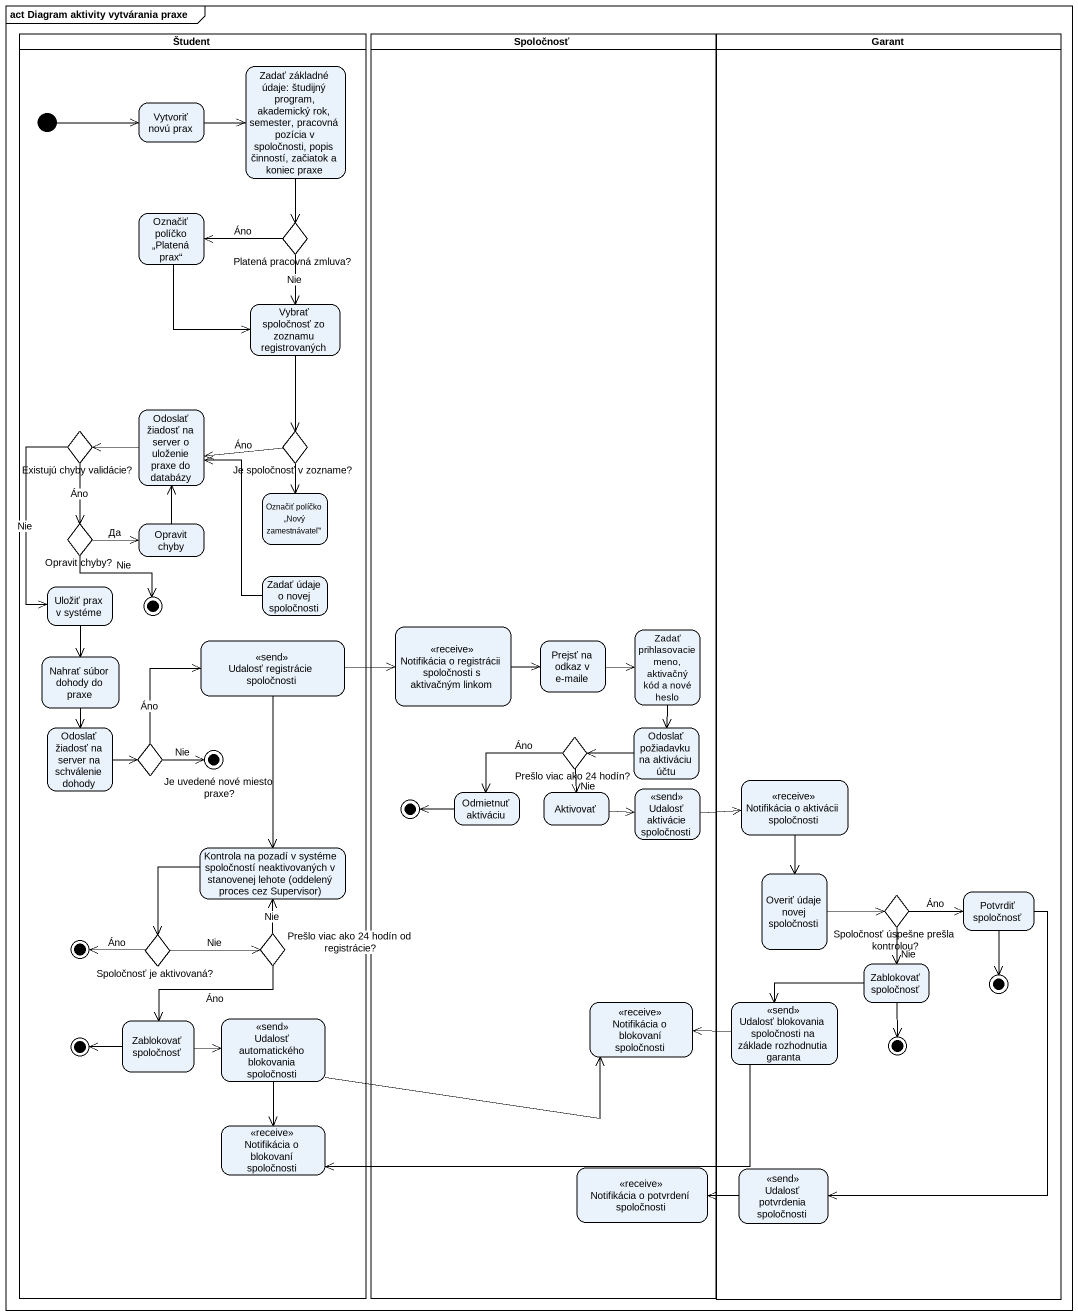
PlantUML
@startuml
mainframe act Diagram aktivity vytvárania praxe
hide empty description
state Študent <<partition>> {
  state "Zadať základné údaje: študijný program, akademický rok, semester, pracovná pozícia v spoločnosti, popis činností, začiatok a koniec praxe" as Zadať_základné_údaje
  state "Vytvoriť novú prax" as Vytvoriť_novú_prax
  state "Označiť políčko „Platená prax“" as Označiť_políčko_Platená_prax
  state "Platená pracovná zmluva?" as Platená_pracovná_zmluva <<choice>>
  state "Vybrať spoločnosť zo zoznamu registrovaných" as Vybrať_spoločnosť_zo
  state "Odoslať žiadosť na server o uloženie praxe do databázy" as Odoslať_žiadosť_na_server_o
  state "Existujú chyby validácie?" as Existujú_chyby_validácie <<choice>>
  state "Je spoločnosť v zozname?" as Je_spoločnosť_v_zozname <<choice>>
  state "Označiť políčko „Nový zamestnávateľ“" as Označiť_políčko_Nový
  state "Opravit chyby?" as Opravit_chyby <<choice>>
  state "Opravit chyby" as Opravit_chyby_2
  state "Zadať údaje o novej spoločnosti" as Zadať_údaje_o_novej
  state "Uložiť prax v systéme" as Uložiť_prax_v_systéme
  state final1 <<end>>
  state "Nahrať súbor dohody do praxe" as Nahrať_súbor_dohody_do_praxe
  state "Udalosť registrácie spoločnosti" as Udalosť_registrácie <<send>>
  state "Odoslať žiadosť na server na schválenie dohody" as Odoslať_žiadosť_na_server
  state "Je uvedené nové miesto praxe?" as Je_uvedené_nové_miesto_praxe <<choice>>
  state final2 <<end>>
  state "Kontrola na pozadí v systéme spoločností neaktivovaných v stanovenej lehote (oddelený proces cez Supervisor)" as Kontrola_na_pozadí_v
  state final4 <<end>>
  state "Spoločnosť je aktivovaná?" as Spoločnosť_je_aktivovaná <<choice>>
  state "Prešlo viac ako 24 hodín od registrácie?" as Prešlo_viac_ako_24_hodín_od <<choice>>
  state final6 <<end>>
  state "Zablokovať spoločnosť" as Zablokovať_spoločnosť_2
  state "Udalosť automatického blokovania spoločnosti" as Udalosť_automatického <<send>>
  state "Notifikácia o blokovaní spoločnosti" as Notifikácia_o_blokovaní_2 <<receive>>
  [*] -right-> Vytvoriť_novú_prax
}
state Spoločnosť <<partition>> {
  state "Notifikácia o registrácii spoločnosti s aktivačným linkom" as Notifikácia_o_registrácii <<receive>>
  state "Prejsť na odkaz v e-maile" as Prejsť_na_odkaz_v_e_maile
  state "Zadať prihlasovacie meno, aktivačný kód a nové heslo" as Zadať_prihlasovacie_meno
  state "Prešlo viac ako 24 hodín?" as Prešlo_viac_ako_24_hodín <<choice>>
  state "Odoslať požiadavku na aktiváciu účtu" as Odoslať_požiadavku_na
  state "Udalosť aktivácie spoločnosti" as Udalosť_aktivácie <<send>>
  state "Odmietnuť aktiváciu" as Odmietnuť_aktiváciu
  state Aktivovať
  state "Notifikácia o blokovaní spoločnosti" as Notifikácia_o_blokovaní <<receive>>
  state "Notifikácia o potvrdení spoločnosti" as Notifikácia_o_potvrdení <<receive>>
  Odmietnuť_aktiváciu -left-> [*]
}
state Garant <<partition>> {
  state "Notifikácia o aktivácii spoločnosti" as Notifikácia_o_aktivácii <<receive>>
  state "Overiť údaje novej spoločnosti" as Overiť_údaje_novej
  state "Spoločnosť úspešne prešla kontrolou?" as Spoločnosť_úspešne_prešla <<choice>>
  state "Potvrdiť spoločnosť" as Potvrdiť_spoločnosť
  state "Zablokovať spoločnosť" as Zablokovať_spoločnosť
  state final5 <<end>>
  state "Udalosť blokovania spoločnosti na základe rozhodnutia garanta" as Udalosť_blokovania <<send>>
  state final7 <<end>>
  state "Udalosť potvrdenia spoločnosti" as Udalosť_potvrdenia <<send>>
}
Zadať_základné_údaje --> Platená_pracovná_zmluva
Vytvoriť_novú_prax -right-> Zadať_základné_údaje
Označiť_políčko_Platená_prax --> Vybrať_spoločnosť_zo
Platená_pracovná_zmluva -left-> Označiť_políčko_Platená_prax : Áno
Platená_pracovná_zmluva --> Vybrať_spoločnosť_zo : Nie
Vybrať_spoločnosť_zo --> Je_spoločnosť_v_zozname
Odoslať_žiadosť_na_server_o -left-> Existujú_chyby_validácie
Existujú_chyby_validácie --> Opravit_chyby : Áno
Existujú_chyby_validácie --> Uložiť_prax_v_systéme : Nie
Je_spoločnosť_v_zozname -left-> Odoslať_žiadosť_na_server_o : Áno
Je_spoločnosť_v_zozname --> Označiť_políčko_Nový
Opravit_chyby -right-> Opravit_chyby_2 : Да
Opravit_chyby --> final1 : Nie
Opravit_chyby_2 -up-> Odoslať_žiadosť_na_server_o
Zadať_údaje_o_novej -up-> Odoslať_žiadosť_na_server_o
Uložiť_prax_v_systéme --> Nahrať_súbor_dohody_do_praxe
Nahrať_súbor_dohody_do_praxe --> Odoslať_žiadosť_na_server
Udalosť_registrácie -right-> Notifikácia_o_registrácii
Udalosť_registrácie --> Kontrola_na_pozadí_v
Notifikácia_o_registrácii -right-> Prejsť_na_odkaz_v_e_maile
Prejsť_na_odkaz_v_e_maile -right-> Zadať_prihlasovacie_meno
Zadať_prihlasovacie_meno --> Odoslať_požiadavku_na
Odoslať_žiadosť_na_server -right-> Je_uvedené_nové_miesto_praxe
Je_uvedené_nové_miesto_praxe -up-> Udalosť_registrácie : Áno
Je_uvedené_nové_miesto_praxe -right-> final2 : Nie
Prešlo_viac_ako_24_hodín --> Odmietnuť_aktiváciu : Áno
Prešlo_viac_ako_24_hodín --> Aktivovať : Nie
Odoslať_požiadavku_na -left-> Prešlo_viac_ako_24_hodín
Udalosť_aktivácie -right-> Notifikácia_o_aktivácii
Notifikácia_o_aktivácii --> Overiť_údaje_novej
Aktivovať -right-> Udalosť_aktivácie
Kontrola_na_pozadí_v --> Spoločnosť_je_aktivovaná
Overiť_údaje_novej -right-> Spoločnosť_úspešne_prešla
Spoločnosť_úspešne_prešla -right-> Potvrdiť_spoločnosť : Áno
Spoločnosť_úspešne_prešla --> Zablokovať_spoločnosť : Nie
Potvrdiť_spoločnosť --> final5
Potvrdiť_spoločnosť --> Udalosť_potvrdenia
Spoločnosť_je_aktivovaná -left-> final4 : Áno
Spoločnosť_je_aktivovaná -right-> Prešlo_viac_ako_24_hodín_od : Nie
Prešlo_viac_ako_24_hodín_od -up-> Kontrola_na_pozadí_v : Nie
Prešlo_viac_ako_24_hodín_od --> Zablokovať_spoločnosť_2 : Áno
Zablokovať_spoločnosť -left-> Udalosť_blokovania
Zablokovať_spoločnosť --> final7
Zablokovať_spoločnosť_2 -left-> final6
Zablokovať_spoločnosť_2 -right-> Udalosť_automatického
Udalosť_automatického -right-> Notifikácia_o_blokovaní
Udalosť_automatického --> Notifikácia_o_blokovaní_2
Udalosť_blokovania -left-> Notifikácia_o_blokovaní
Udalosť_blokovania -left-> Notifikácia_o_blokovaní_2
Udalosť_potvrdenia -left-> Notifikácia_o_potvrdení
@enduml
